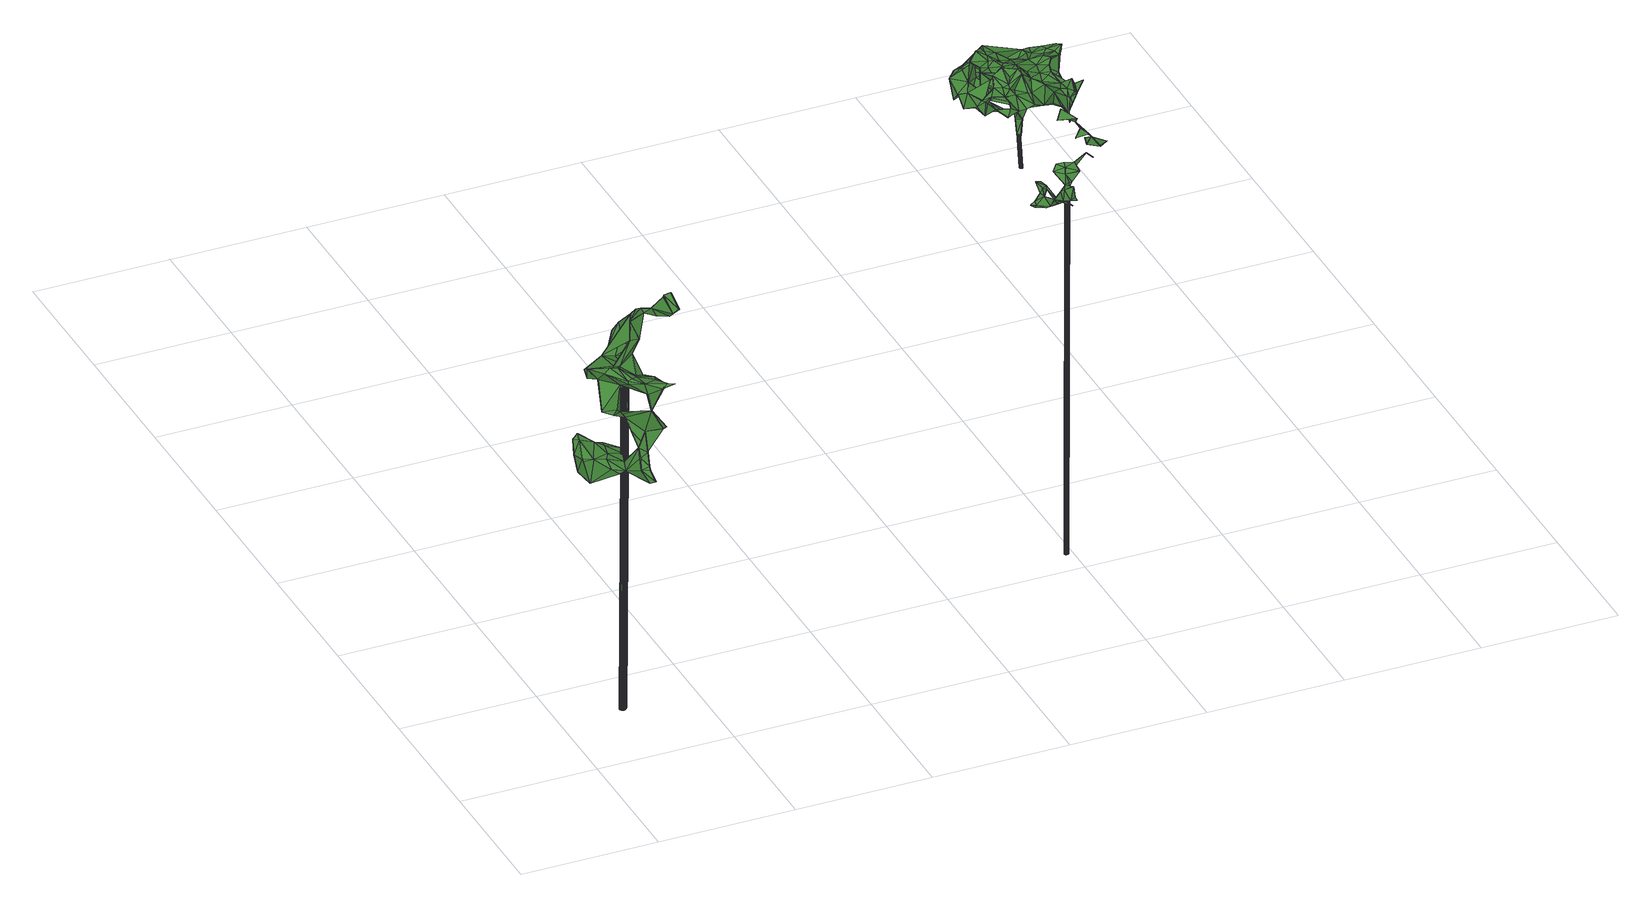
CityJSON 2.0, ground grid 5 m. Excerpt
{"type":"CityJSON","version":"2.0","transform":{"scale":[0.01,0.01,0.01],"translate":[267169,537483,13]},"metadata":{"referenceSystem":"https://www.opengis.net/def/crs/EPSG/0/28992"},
"CityObjects":{
"tree1":{"type":"SolitaryVegetationObject","attributes":{"gtid":574,"crown_width_m":3.48,"crown_median_z":26.75,"crown_r50_m":0.24,"crown_porosity":0.938,"trunk_H_m":13.19,"trunk_DBH_m":0.24,"trunk_radius_m":0.12,"trunk_base_height_m":13.56,"original_gtid":"657"},"geometry":[{"type":"Solid","lod":"3","boundaries":[[[[0,1,2]],[[3,4,5]],[[6,7,8]],[[9,10,3]],[[11,12,13]],[[14,15,16]],[[17,18,19]],[[20,21,22]],[[23,6,24]],[[18,25,26]],[[27,28,22]],[[3,5,9]],[[29,30,31]],[[32,1,33]],[[34,1,0]],[[33,1,34]],[[35,4,3]],[[36,37,38]],[[39,38,37]],[[40,41,42]],[[43,44,45]],[[46,47,48]],[[49,50,41]],[[24,51,52]],[[53,51,24]],[[54,55,56]],[[57,6,23]],[[40,58,59]],[[59,60,40]],[[61,24,6]],[[62,63,35]],[[64,65,66]],[[67,68,69]],[[7,61,8]],[[61,6,8]],[[70,71,72]],[[41,71,70]],[[52,57,23]],[[73,74,75]],[[67,76,68]],[[67,77,78]],[[79,80,81]],[[52,82,57]],[[83,19,26]],[[23,24,52]],[[84,85,44]],[[84,44,43]],[[86,87,27]],[[88,5,55]],[[89,42,41]],[[14,16,90]],[[35,63,13]],[[83,26,25]],[[83,25,20]],[[42,89,91]],[[61,7,78]],[[21,27,68]],[[92,93,94]],[[95,94,93]],[[18,65,64]],[[96,97,98]],[[40,99,32]],[[78,76,67]],[[100,92,101]],[[78,81,76]],[[33,34,59]],[[102,74,73]],[[39,103,102]],[[17,65,18]],[[104,105,95]],[[106,36,107]],[[108,44,85]],[[94,109,47]],[[50,110,41]],[[22,21,81]],[[103,111,112]],[[78,53,61]],[[77,53,78]],[[97,113,114]],[[115,113,54]],[[51,82,52]],[[0,116,34]],[[61,53,24]],[[117,87,86]],[[76,81,21]],[[47,46,118]],[[28,119,22]],[[20,22,119]],[[102,120,74]],[[26,19,18]],[[98,97,114]],[[98,114,56]],[[98,56,121]],[[96,62,90]],[[7,6,79]],[[78,7,79]],[[122,123,54]],[[105,104,124]],[[124,104,15]],[[101,92,94]],[[98,121,125]],[[126,127,128]],[[126,89,127]],[[124,129,105]],[[130,36,106]],[[107,112,99]],[[131,20,119]],[[114,132,133]],[[13,63,11]],[[63,98,11]],[[89,9,127]],[[92,100,134]],[[94,47,118]],[[48,135,46]],[[134,30,29]],[[27,80,86]],[[111,103,39]],[[108,45,44]],[[59,116,60]],[[34,116,59]],[[46,88,118]],[[134,93,92]],[[62,96,63]],[[136,54,123]],[[54,56,114]],[[135,2,1]],[[101,136,66]],[[1,137,46]],[[72,60,116]],[[72,129,124]],[[135,48,129]],[[129,48,138]],[[90,62,139]],[[90,139,14]],[[37,85,84]],[[84,43,37]],[[140,42,91]],[[106,42,140]],[[40,42,99]],[[106,99,42]],[[63,96,98]],[[75,107,38]],[[75,38,73]],[[132,114,100]],[[141,142,143]],[[126,143,142]],[[126,142,141]],[[95,93,144]],[[121,12,11]],[[56,12,121]],[[15,104,95]],[[15,95,16]],[[81,80,22]],[[56,55,12]],[[4,12,55]],[[145,146,117]],[[28,27,147]],[[79,86,80]],[[146,87,117]],[[69,87,146]],[[31,118,148]],[[31,94,118]],[[28,147,136]],[[136,147,66]],[[94,115,101]],[[72,41,40]],[[72,40,60]],[[46,135,1]],[[149,113,97]],[[99,106,107]],[[72,116,129]],[[149,97,31]],[[140,130,106]],[[111,130,91]],[[13,4,35]],[[136,101,54]],[[128,9,137]],[[127,9,128]],[[108,85,150]],[[133,122,151]],[[54,151,122]],[[124,15,70]],[[124,70,72]],[[152,5,88]],[[9,5,152]],[[39,130,111]],[[17,119,28]],[[131,119,17]],[[141,99,112]],[[59,58,33]],[[35,139,62]],[[35,153,139]],[[9,89,10]],[[153,3,10]],[[101,66,100]],[[66,132,100]],[[91,130,140]],[[73,38,39]],[[70,154,10]],[[70,10,41]],[[36,38,107]],[[102,73,39]],[[95,105,109]],[[95,109,94]],[[4,13,12]],[[96,155,97]],[[90,155,96]],[[16,155,90]],[[121,11,125]],[[98,125,11]],[[117,86,79]],[[117,79,145]],[[6,145,79]],[[37,36,130]],[[141,143,32]],[[49,41,72]],[[74,120,75]],[[116,0,156]],[[116,156,129]],[[77,67,53]],[[78,79,81]],[[51,53,67]],[[93,29,144]],[[93,134,29]],[[37,130,150]],[[37,150,85]],[[33,58,32]],[[32,58,40]],[[97,155,31]],[[129,138,105]],[[82,157,57]],[[88,148,118]],[[17,19,131]],[[16,31,155]],[[144,29,31]],[[144,31,95]],[[95,31,16]],[[141,112,126]],[[120,112,107]],[[103,112,120]],[[115,54,101]],[[55,148,88]],[[15,154,70]],[[115,30,134]],[[134,100,115]],[[115,94,31]],[[31,30,115]],[[135,129,156]],[[149,158,148]],[[35,3,153]],[[54,113,149]],[[133,151,114]],[[55,149,148]],[[14,154,15]],[[156,0,2]],[[54,149,55]],[[139,154,14]],[[159,132,66]],[[159,28,136]],[[150,160,108]],[[45,160,43]],[[17,28,159]],[[159,66,65]],[[147,27,66]],[[21,66,27]],[[20,18,21]],[[20,25,18]],[[69,27,87]],[[68,27,69]],[[146,157,69]],[[27,22,80]],[[66,21,64]],[[76,21,68]],[[108,160,45]],[[159,161,132]],[[159,136,161]],[[64,21,18]],[[19,83,131]],[[132,161,133]],[[131,83,20]],[[39,37,160]],[[43,160,37]],[[49,162,50]],[[72,162,49]],[[55,5,4]],[[75,120,107]],[[103,120,102]],[[91,89,126]],[[159,65,17]],[[99,141,32]],[[128,137,143]],[[1,143,137]],[[32,143,1]],[[126,128,143]],[[69,157,67]],[[91,112,111]],[[91,126,112]],[[51,157,82]],[[152,88,46]],[[114,151,54]],[[152,46,9]],[[137,9,46]],[[100,113,115]],[[100,114,113]],[[67,157,51]],[[31,148,158]],[[31,158,149]],[[72,71,162]],[[47,109,138]],[[47,138,48]],[[105,138,109]],[[133,161,122]],[[122,161,123]],[[6,157,145]],[[57,157,6]],[[136,123,161]],[[39,160,130]],[[150,130,160]],[[89,41,10]],[[139,153,10]],[[139,10,154]],[[146,145,157]],[[41,110,71]],[[71,110,162]],[[162,110,50]],[[156,2,135]],[[163,164,165]],[[163,165,166]],[[166,165,167]],[[166,167,168]],[[165,164,169]],[[165,169,167]],[[167,169,170]],[[167,170,168]],[[169,164,171]],[[169,171,170]],[[170,171,172]],[[170,172,168]],[[171,164,173]],[[171,173,172]],[[172,173,174]],[[172,174,168]],[[173,164,175]],[[173,175,174]],[[174,175,176]],[[174,176,168]],[[175,164,177]],[[175,177,176]],[[176,177,178]],[[176,178,168]],[[177,164,179]],[[177,179,178]],[[178,179,180]],[[178,180,168]],[[179,164,181]],[[179,181,180]],[[180,181,182]],[[180,182,168]],[[181,164,183]],[[181,183,182]],[[182,183,184]],[[182,184,168]],[[183,164,185]],[[183,185,184]],[[184,185,186]],[[184,186,168]],[[185,164,187]],[[185,187,186]],[[186,187,188]],[[186,188,168]],[[187,164,189]],[[187,189,188]],[[188,189,190]],[[188,190,168]],[[189,164,191]],[[189,191,190]],[[190,191,192]],[[190,192,168]],[[191,164,193]],[[191,193,192]],[[192,193,194]],[[192,194,168]],[[193,164,195]],[[193,195,194]],[[194,195,196]],[[194,196,168]],[[195,164,197]],[[195,197,196]],[[196,197,198]],[[196,198,168]],[[197,164,199]],[[197,199,198]],[[198,199,200]],[[198,200,168]],[[199,164,201]],[[199,201,200]],[[200,201,202]],[[200,202,168]],[[201,164,203]],[[201,203,202]],[[202,203,204]],[[202,204,168]],[[203,164,205]],[[203,205,204]],[[204,205,206]],[[204,206,168]],[[205,164,207]],[[205,207,206]],[[206,207,208]],[[206,208,168]],[[207,164,209]],[[207,209,208]],[[208,209,210]],[[208,210,168]],[[209,164,211]],[[209,211,210]],[[210,211,212]],[[210,212,168]],[[211,164,163]],[[211,163,212]],[[212,163,166]],[[212,166,168]]]]}]},
"tree2":{"type":"SolitaryVegetationObject","attributes":{"gtid":570,"crown_width_m":2.22,"crown_median_z":28.7,"crown_r50_m":0.15,"crown_porosity":0.962,"trunk_H_m":15.22,"trunk_DBH_m":0.162,"trunk_radius_m":0.0808,"trunk_base_height_m":13.48,"original_gtid":"653"},"geometry":[{"type":"MultiSurface","lod":"3","boundaries":[[[213,214,215]],[[216,217,218]],[[219,220,221]],[[222,223,224]],[[225,226,227]],[[213,228,214]],[[229,230,231]],[[232,233,234]],[[235,224,223]],[[236,237,232]],[[215,238,213]],[[239,240,241]],[[241,240,242]],[[231,225,236]],[[215,243,244]],[[245,246,218]],[[247,248,217]],[[229,249,230]],[[250,251,252]],[[215,214,243]],[[243,249,244]],[[219,253,254]],[[235,254,253]],[[255,256,257]],[[258,259,260]],[[261,262,263]],[[229,231,225]],[[264,265,220]],[[222,235,223]],[[266,267,268]],[[259,258,269]],[[231,270,225]],[[222,271,235]],[[272,273,256]],[[270,274,275]],[[274,276,275]],[[277,256,273]],[[277,273,278]],[[269,258,279]],[[265,280,281]],[[213,282,283]],[[238,282,213]],[[284,285,286]],[[258,287,279]],[[237,286,288]],[[282,244,283]],[[276,289,290]],[[275,276,290]],[[278,220,219]],[[266,291,267]],[[265,292,280]],[[288,225,293]],[[282,238,244]],[[219,254,294]],[[254,221,294]],[[216,241,242]],[[215,244,238]],[[293,234,295]],[[273,251,250]],[[252,251,272]],[[249,243,230]],[[214,230,243]],[[245,216,296]],[[248,262,217]],[[297,235,253]],[[278,264,220]],[[291,266,298]],[[299,300,298]],[[300,301,298]],[[302,303,281]],[[304,305,248]],[[297,224,235]],[[249,274,306]],[[232,234,293]],[[307,266,268]],[[221,220,277]],[[231,236,232]],[[268,259,269]],[[277,278,294]],[[308,292,269]],[[250,264,273]],[[309,297,310]],[[297,253,310]],[[273,272,251]],[[261,263,311]],[[261,311,312]],[[304,248,247]],[[278,219,294]],[[309,224,297]],[[217,216,245]],[[289,275,290]],[[254,263,313]],[[235,271,254]],[[277,294,221]],[[311,263,271]],[[279,303,269]],[[314,220,265]],[[281,314,265]],[[214,228,306]],[[224,309,222]],[[310,222,309]],[[247,312,304]],[[306,230,214]],[[237,233,232]],[[262,248,304]],[[237,234,233]],[[296,246,245]],[[291,298,307]],[[269,302,268]],[[255,315,256]],[[252,272,315]],[[256,315,272]],[[301,307,298]],[[316,220,315]],[[316,277,220]],[[240,239,317]],[[226,225,318]],[[240,317,310]],[[226,284,227]],[[313,263,304]],[[304,263,262]],[[288,293,295]],[[311,271,222]],[[280,302,281]],[[268,302,280]],[[307,268,280]],[[315,220,252]],[[256,316,257]],[[277,316,256]],[[274,229,276]],[[257,316,255]],[[255,316,315]],[[252,264,250]],[[271,263,254]],[[303,279,264]],[[287,264,279]],[[303,314,281]],[[234,237,295]],[[288,295,237]],[[302,269,303]],[[311,222,310]],[[260,259,267]],[[268,267,259]],[[308,307,280]],[[308,267,307]],[[267,308,260]],[[292,308,280]],[[236,225,237]],[[219,312,246]],[[292,264,287]],[[313,221,254]],[[265,264,292]],[[283,228,213]],[[306,228,283]],[[232,293,225]],[[232,225,231]],[[253,296,310]],[[319,310,296]],[[239,216,218]],[[239,241,216]],[[218,317,239]],[[284,225,227]],[[310,319,240]],[[240,319,242]],[[303,264,314]],[[242,319,216]],[[218,310,317]],[[216,319,296]],[[273,264,278]],[[267,291,307]],[[283,249,306]],[[220,264,252]],[[220,314,264]],[[287,258,269]],[[287,269,292]],[[260,269,258]],[[308,269,260]],[[289,229,270]],[[225,270,229]],[[299,298,266]],[[285,284,226]],[[270,275,289]],[[225,286,237]],[[284,286,225]],[[249,229,274]],[[230,306,274]],[[262,261,217]],[[311,310,218]],[[217,261,218]],[[245,218,261]],[[288,286,225]],[[318,225,286]],[[217,312,247]],[[245,312,217]],[[219,221,312]],[[313,304,312]],[[313,312,221]],[[299,301,300]],[[245,261,312]],[[218,246,311]],[[219,246,253]],[[307,301,266]],[[266,301,299]],[[253,246,296]],[[311,246,312]],[[229,289,276]],[[231,274,270]],[[230,274,231]],[[283,244,249]],[[229,276,225]],[[226,286,285]],[[318,286,226]],[[320,321,322]],[[320,322,323]],[[323,322,324]],[[323,324,325]],[[322,321,326]],[[322,326,324]],[[324,326,327]],[[324,327,325]],[[326,321,328]],[[326,328,327]],[[327,328,329]],[[327,329,325]],[[328,321,330]],[[328,330,329]],[[329,330,331]],[[329,331,325]],[[330,321,332]],[[330,332,331]],[[331,332,333]],[[331,333,325]],[[332,321,334]],[[332,334,333]],[[333,334,335]],[[333,335,325]],[[334,321,336]],[[334,336,335]],[[335,336,337]],[[335,337,325]],[[336,321,338]],[[336,338,337]],[[337,338,339]],[[337,339,325]],[[338,321,340]],[[338,340,339]],[[339,340,341]],[[339,341,325]],[[340,321,342]],[[340,342,341]],[[341,342,343]],[[341,343,325]],[[342,321,344]],[[342,344,343]],[[343,344,345]],[[343,345,325]],[[344,321,346]],[[344,346,345]],[[345,346,347]],[[345,347,325]],[[346,321,348]],[[346,348,347]],[[347,348,349]],[[347,349,325]],[[348,321,350]],[[348,350,349]],[[349,350,351]],[[349,351,325]],[[350,321,352]],[[350,352,351]],[[351,352,353]],[[351,353,325]],[[352,321,354]],[[352,354,353]],[[353,354,355]],[[353,355,325]],[[354,321,356]],[[354,356,355]],[[355,356,357]],[[355,357,325]],[[356,321,358]],[[356,358,357]],[[357,358,359]],[[357,359,325]],[[358,321,360]],[[358,360,359]],[[359,360,361]],[[359,361,325]],[[360,321,362]],[[360,362,361]],[[361,362,363]],[[361,363,325]],[[362,321,364]],[[362,364,363]],[[363,364,365]],[[363,365,325]],[[364,321,366]],[[364,366,365]],[[365,366,367]],[[365,367,325]],[[366,321,368]],[[366,368,367]],[[367,368,369]],[[367,369,325]],[[368,321,320]],[[368,320,369]],[[369,320,323]],[[369,323,325]]]}]},
"tree3":{"type":"SolitaryVegetationObject","attributes":{"gtid":510,"crown_width_m":4.04,"crown_median_z":16.96,"crown_r50_m":0.192,"crown_porosity":0.934,"trunk_H_m":3.49,"trunk_DBH_m":0.112,"trunk_radius_m":0.0558,"trunk_base_height_m":13.47,"original_gtid":"580"},"geometry":[{"type":"Solid","lod":"3","boundaries":[[[[370,371,372]],[[373,374,375]],[[376,377,378]],[[379,380,381]],[[382,380,379]],[[383,384,385]],[[386,387,388]],[[389,388,387]],[[390,391,392]],[[393,394,395]],[[396,397,398]],[[396,398,370]],[[399,400,401]],[[402,375,403]],[[385,404,405]],[[406,407,408]],[[409,410,403]],[[411,412,413]],[[372,414,415]],[[372,415,416]],[[417,406,418]],[[419,391,390]],[[405,417,418]],[[420,421,422]],[[423,424,425]],[[426,427,394]],[[426,394,428]],[[405,418,383]],[[405,383,385]],[[402,403,410]],[[372,416,370]],[[381,429,430]],[[431,432,433]],[[434,435,436]],[[437,438,439]],[[440,438,437]],[[424,441,425]],[[442,443,444]],[[445,446,447]],[[448,449,409]],[[450,451,452]],[[453,397,454]],[[455,456,457]],[[458,457,456]],[[392,459,390]],[[460,429,461]],[[462,463,464]],[[465,464,463]],[[403,374,417]],[[466,442,467]],[[468,469,470]],[[470,414,468]],[[380,471,472]],[[473,474,475]],[[419,476,435]],[[477,478,479]],[[480,481,412]],[[482,483,484]],[[482,485,483]],[[486,487,453]],[[488,489,486]],[[490,463,491]],[[492,493,494]],[[460,477,429]],[[454,488,486]],[[454,486,453]],[[495,489,477]],[[495,477,460]],[[496,451,497]],[[380,498,396]],[[499,500,501]],[[405,448,417]],[[428,394,393]],[[502,474,503]],[[504,505,506]],[[507,508,416]],[[455,389,456]],[[446,509,510]],[[511,510,509]],[[373,402,512]],[[513,514,515]],[[488,454,516]],[[517,518,519]],[[383,418,406]],[[445,520,446]],[[373,375,402]],[[521,522,523]],[[521,523,440]],[[524,427,525]],[[526,527,528]],[[506,493,529]],[[448,409,403]],[[417,448,403]],[[446,501,509]],[[406,408,383]],[[468,530,531]],[[532,530,468]],[[533,503,534]],[[408,534,503]],[[535,536,537]],[[538,434,535]],[[536,535,434]],[[494,539,386]],[[391,419,435]],[[414,540,468]],[[514,540,414]],[[541,465,490]],[[541,490,542]],[[543,425,544]],[[543,544,545]],[[546,547,531]],[[533,548,376]],[[382,549,550]],[[384,474,551]],[[552,426,553]],[[552,553,554]],[[537,555,556]],[[486,555,537]],[[506,505,376]],[[557,471,549]],[[557,549,558]],[[542,490,491]],[[559,560,561]],[[396,454,397]],[[562,487,486]],[[562,486,537]],[[563,422,564]],[[565,494,493]],[[503,378,566]],[[499,501,443]],[[567,468,540]],[[393,395,568]],[[469,413,412]],[[411,413,569]],[[437,518,517]],[[462,570,571]],[[491,571,570]],[[421,572,422]],[[564,422,572]],[[572,560,573]],[[574,484,483]],[[513,547,514]],[[498,380,382]],[[556,495,551]],[[566,575,576]],[[507,577,524]],[[395,524,577]],[[543,450,425]],[[451,423,452]],[[378,520,538]],[[381,430,379]],[[520,377,578]],[[451,579,580]],[[496,579,451]],[[391,435,538]],[[426,428,553]],[[425,450,423]],[[483,567,581]],[[558,549,412]],[[459,476,390]],[[390,476,419]],[[582,551,495]],[[441,583,584]],[[420,585,586]],[[371,398,587]],[[397,587,398]],[[504,529,492]],[[492,529,493]],[[510,431,447]],[[510,447,446]],[[588,589,590]],[[404,429,542]],[[477,379,430]],[[377,376,505]],[[500,591,501]],[[429,400,542]],[[592,482,593]],[[482,507,593]],[[512,402,410]],[[498,516,454]],[[400,541,542]],[[415,593,416]],[[592,593,415]],[[405,449,448]],[[594,542,491]],[[594,404,542]],[[595,392,520]],[[499,546,532]],[[565,441,494]],[[565,493,596]],[[597,384,582]],[[598,526,591]],[[559,599,573]],[[492,494,504]],[[396,498,454]],[[503,566,502]],[[378,377,520]],[[424,494,441]],[[520,578,442]],[[378,503,533]],[[600,586,601]],[[420,422,563]],[[559,573,560]],[[537,556,535]],[[450,457,423]],[[602,603,466]],[[604,523,522]],[[440,523,604]],[[605,446,520]],[[378,533,376]],[[534,408,407]],[[606,382,607]],[[514,414,515]],[[515,414,372]],[[556,608,535]],[[535,608,576]],[[524,508,507]],[[609,597,582]],[[573,599,564]],[[519,546,499]],[[600,610,548]],[[513,515,611]],[[609,461,597]],[[457,450,452]],[[382,588,549]],[[505,504,612]],[[613,586,600]],[[517,440,437]],[[461,429,614]],[[581,567,439]],[[565,583,441]],[[412,615,480]],[[382,379,616]],[[535,576,575]],[[482,568,577]],[[482,577,507]],[[598,527,526]],[[560,512,561]],[[572,512,560]],[[617,618,562]],[[564,572,573]],[[601,619,565]],[[449,620,570]],[[435,434,538]],[[500,532,621]],[[622,465,541]],[[622,541,399]],[[554,623,564]],[[485,624,621]],[[554,553,625]],[[554,625,626]],[[564,623,563]],[[588,590,411]],[[494,386,612]],[[512,572,421]],[[476,627,435]],[[436,435,627]],[[392,627,459]],[[484,574,628]],[[546,518,547]],[[617,562,537]],[[617,537,536]],[[629,371,587]],[[630,570,620]],[[531,530,546]],[[515,372,629]],[[371,629,372]],[[611,515,629]],[[453,587,397]],[[453,487,587]],[[538,520,392]],[[391,538,392]],[[556,555,495]],[[613,548,512]],[[388,389,455]],[[469,531,413]],[[470,508,592]],[[403,375,374]],[[399,472,471]],[[596,610,601]],[[552,599,462]],[[602,631,632]],[[378,538,566]],[[483,632,574]],[[595,521,392]],[[416,593,507]],[[429,381,401]],[[399,401,381]],[[445,447,431]],[[559,633,570]],[[461,609,460]],[[519,518,546]],[[503,634,408]],[[473,634,503]],[[433,635,636]],[[569,607,396]],[[517,519,436]],[[467,442,637]],[[477,479,379]],[[484,568,482]],[[566,538,575]],[[606,638,636]],[[413,636,638]],[[602,497,631]],[[600,601,610]],[[506,610,596]],[[493,506,596]],[[497,639,628]],[[497,628,631]],[[497,545,639]],[[574,631,628]],[[387,386,539]],[[611,640,513]],[[624,527,598]],[[404,641,429]],[[413,607,569]],[[459,627,476]],[[464,465,642]],[[613,512,421]],[[480,615,511]],[[570,599,559]],[[376,643,506]],[[431,636,618]],[[457,452,455]],[[452,388,455]],[[458,423,457]],[[387,423,458]],[[387,452,423]],[[456,389,458]],[[524,644,508]],[[558,644,524]],[[412,644,558]],[[389,387,458]],[[470,469,508]],[[487,640,587]],[[520,434,595]],[[411,549,588]],[[569,549,411]],[[412,549,569]],[[482,592,485]],[[393,645,639]],[[616,589,588]],[[565,619,583]],[[563,583,619]],[[506,643,610]],[[548,610,643]],[[407,646,533]],[[600,548,613]],[[519,499,595]],[[461,614,597]],[[442,444,605]],[[564,599,554]],[[557,558,642]],[[474,608,556]],[[569,396,370]],[[432,647,648]],[[429,477,430]],[[552,462,426]],[[442,466,603]],[[531,547,513]],[[416,508,469]],[[623,554,626]],[[598,591,649]],[[522,650,604]],[[602,604,650]],[[602,650,522]],[[614,429,641]],[[592,651,485]],[[652,585,653]],[[485,651,624]],[[548,643,376]],[[520,445,434]],[[491,463,571]],[[443,522,521]],[[565,596,601]],[[393,639,553]],[[528,481,480]],[[401,400,429]],[[480,526,528]],[[654,589,511]],[[479,478,516]],[[631,574,632]],[[655,616,379]],[[384,551,582]],[[522,442,603]],[[500,621,624]],[[532,546,530]],[[621,532,468]],[[500,499,532]],[[405,404,449]],[[431,510,432]],[[462,571,463]],[[404,620,449]],[[471,622,399]],[[557,622,471]],[[621,567,483]],[[621,483,485]],[[550,396,382]],[[380,396,550]],[[468,567,621]],[[427,524,395]],[[490,465,463]],[[656,642,558]],[[445,431,657]],[[592,508,651]],[[481,651,508]],[[380,550,471]],[[412,370,469]],[[416,469,370]],[[370,412,569]],[[468,531,469]],[[554,599,552]],[[462,599,570]],[[450,543,451]],[[474,658,576]],[[636,431,433]],[[466,496,602]],[[466,659,496]],[[660,659,466]],[[470,592,415]],[[415,414,470]],[[544,425,584]],[[441,584,425]],[[566,576,658]],[[436,519,595]],[[436,595,434]],[[427,426,661]],[[427,661,464]],[[379,662,655]],[[647,432,662]],[[655,662,432]],[[479,516,662]],[[479,662,379]],[[516,498,662]],[[601,586,585]],[[614,641,385]],[[559,561,663]],[[437,439,540]],[[625,553,545]],[[656,558,525]],[[524,525,558]],[[582,495,609]],[[526,501,591]],[[460,609,495]],[[514,547,437]],[[518,437,547]],[[535,575,538]],[[604,581,439]],[[604,602,581]],[[406,374,407]],[[417,374,406]],[[480,511,509]],[[526,480,509]],[[526,509,501]],[[512,663,561]],[[543,545,451]],[[497,451,545]],[[556,551,474]],[[522,603,602]],[[545,553,639]],[[393,553,428]],[[381,472,399]],[[381,380,472]],[[663,409,633]],[[663,633,559]],[[655,432,511]],[[510,511,432]],[[385,597,614]],[[580,579,539]],[[605,444,501]],[[501,444,443]],[[645,393,664]],[[645,664,484]],[[385,641,404]],[[407,374,646]],[[597,385,384]],[[504,506,529]],[[566,658,502]],[[491,630,594]],[[630,491,570]],[[594,630,404]],[[409,663,410]],[[637,442,578]],[[637,578,377]],[[483,581,632]],[[581,602,632]],[[404,630,620]],[[522,443,442]],[[501,446,605]],[[605,520,442]],[[602,496,497]],[[508,644,481]],[[503,474,473]],[[481,644,412]],[[443,595,499]],[[387,539,452]],[[467,660,466]],[[383,408,475]],[[618,617,657]],[[618,657,431]],[[478,477,665]],[[489,665,477]],[[516,665,488]],[[478,665,516]],[[386,660,467]],[[388,660,386]],[[423,451,580]],[[382,616,588]],[[517,521,440]],[[517,436,521]],[[580,494,423]],[[423,494,424]],[[563,601,666]],[[474,576,608]],[[649,591,624]],[[500,624,591]],[[495,667,489]],[[486,489,667]],[[563,619,601]],[[598,649,624]],[[370,398,371]],[[400,399,541]],[[410,663,512]],[[439,567,540]],[[667,495,555]],[[667,555,486]],[[606,662,498]],[[606,498,382]],[[662,606,668]],[[449,633,409]],[[570,633,449]],[[662,648,647]],[[513,413,531]],[[636,413,513]],[[638,606,607]],[[638,607,413]],[[549,471,550]],[[651,527,624]],[[651,481,527]],[[528,527,481]],[[445,657,434]],[[536,657,617]],[[434,657,536]],[[494,612,504]],[[467,612,386]],[[601,585,652]],[[373,646,374]],[[514,437,540]],[[502,658,474]],[[433,432,635]],[[432,648,635]],[[636,635,606]],[[562,640,487]],[[513,640,562]],[[421,420,586]],[[421,586,613]],[[443,521,595]],[[392,521,627]],[[627,521,436]],[[579,659,452]],[[496,659,579]],[[580,539,494]],[[388,659,660]],[[452,659,388]],[[579,452,539]],[[606,635,668]],[[662,668,635]],[[662,635,648]],[[384,475,474]],[[408,634,475]],[[562,636,513]],[[396,607,382]],[[628,639,645]],[[628,645,484]],[[562,618,636]],[[534,407,669]],[[533,669,407]],[[534,669,533]],[[505,467,637]],[[505,637,377]],[[512,646,373]],[[548,646,512]],[[533,646,548]],[[544,584,545]],[[625,545,584]],[[625,584,626]],[[626,584,623]],[[623,584,563]],[[583,563,584]],[[563,670,420]],[[563,666,670]],[[601,670,666]],[[652,670,601]],[[420,670,585]],[[585,670,653]],[[652,653,670]],[[629,640,611]],[[587,640,629]],[[656,525,464]],[[656,464,642]],[[464,525,427]],[[384,383,475]],[[426,462,661]],[[464,661,462]],[[642,465,622]],[[642,622,557]],[[484,664,568]],[[393,568,664]],[[568,395,577]],[[439,438,604]],[[654,511,615]],[[616,655,589]],[[604,438,440]],[[511,589,655]],[[505,612,467]],[[395,671,427]],[[394,427,671]],[[394,671,395]],[[489,488,665]],[[412,672,615]],[[411,672,412]],[[654,672,411]],[[654,615,672]],[[473,475,634]],[[654,590,589]],[[411,590,654]],[[673,674,675]],[[673,675,676]],[[676,675,677]],[[676,677,678]],[[675,674,679]],[[675,679,677]],[[677,679,680]],[[677,680,678]],[[679,674,681]],[[679,681,680]],[[680,681,682]],[[680,682,678]],[[681,674,683]],[[681,683,682]],[[682,683,684]],[[682,684,678]],[[683,674,685]],[[683,685,684]],[[684,685,686]],[[684,686,678]],[[685,674,687]],[[685,687,686]],[[686,687,688]],[[686,688,678]],[[687,674,689]],[[687,689,688]],[[688,689,690]],[[688,690,678]],[[689,674,691]],[[689,691,690]],[[690,691,692]],[[690,692,678]],[[691,674,693]],[[691,693,692]],[[692,693,694]],[[692,694,678]],[[693,674,695]],[[693,695,694]],[[694,695,696]],[[694,696,678]],[[695,674,697]],[[695,697,696]],[[696,697,698]],[[696,698,678]],[[697,674,699]],[[697,699,698]],[[698,699,700]],[[698,700,678]],[[699,674,701]],[[699,701,700]],[[700,701,702]],[[700,702,678]],[[701,674,703]],[[701,703,702]],[[702,703,704]],[[702,704,678]],[[703,674,705]],[[703,705,704]],[[704,705,706]],[[704,706,678]],[[705,674,707]],[[705,707,706]],[[706,707,708]],[[706,708,678]],[[707,674,709]],[[707,709,708]],[[708,709,710]],[[708,710,678]],[[709,674,711]],[[709,711,710]],[[710,711,712]],[[710,712,678]],[[711,674,713]],[[711,713,712]],[[712,713,714]],[[712,714,678]],[[713,674,715]],[[713,715,714]],[[714,715,716]],[[714,716,678]],[[715,674,717]],[[715,717,716]],[[716,717,718]],[[716,718,678]],[[717,674,719]],[[717,719,718]],[[718,719,720]],[[718,720,678]],[[719,674,721]],[[719,721,720]],[[720,721,722]],[[720,722,678]],[[721,674,673]],[[721,673,722]],[[722,673,676]],[[722,676,678]]]]}]}
},
"vertices":[
[275,499,1368],[305,448,1397],[281,470,1375],[254,248,1387],[306,221,1386],[284,265,1374],[152,374,1029],[148,387,971],[148,388,972],[275,331,1420],[211,289,1410],[325,150,1395],[328,172,1379],[298,187,1395],[155,245,1444],[115,337,1397],[136,242,1427],[253,138,1093],[223,138,1085],[251,127,1086],[247,118,1040],[206,229,1035],[208,230,1034],[84,388,1101],[77,362,1057],[245,116,1041],[258,97,1054],[215,262,1051],[269,187,1117],[111,210,1303],[166,209,1296],[189,233,1376],[332,427,1505],[310,515,1430],[285,519,1402],[235,204,1412],[318,265,1628],[343,226,1687],[373,261,1596],[371,239,1595],[302,401,1532],[278,355,1457],[281,365,1525],[364,212,1705],[369,158,1670],[371,158,1669],[283,362,1331],[242,313,1326],[243,366,1335],[283,457,1393],[301,385,1418],[97,365,1108],[83,387,1101],[82,306,1069],[274,167,1291],[307,221,1384],[329,172,1377],[102,389,1118],[330,426,1504],[308,515,1431],[295,474,1418],[89,359,987],[211,187,1420],[246,159,1408],[232,170,1111],[234,169,1112],[238,195,1138],[111,275,1079],[151,265,1076],[169,293,1078],[205,325,1393],[237,322,1392],[209,431,1373],[420,292,1595],[415,313,1587],[414,312,1588],[160,244,1045],[84,296,1066],[102,286,981],[169,313,1040],[215,262,1049],[187,235,1026],[101,388,1119],[259,98,1054],[363,212,1706],[342,223,1695],[225,300,1058],[225,300,1060],[285,265,1372],[291,310,1487],[197,189,1413],[297,286,1601],[156,241,1272],[127,217,1296],[180,268,1279],[134,294,1376],[245,158,1407],[257,158,1364],[301,139,1385],[315,390,1552],[208,236,1241],[208,238,1241],[421,292,1593],[373,261,1594],[114,337,1396],[125,362,1344],[293,300,1614],[326,295,1604],[351,165,1651],[174,321,1374],[273,332,1420],[332,262,1594],[325,295,1602],[272,166,1292],[273,165,1291],[189,233,1270],[249,467,1379],[236,324,1064],[243,313,1328],[252,140,1091],[413,312,1586],[345,136,1396],[329,167,1212],[330,169,1212],[126,386,1364],[343,135,1397],[283,365,1524],[293,310,1485],[280,354,1457],[209,431,1371],[316,263,1627],[252,128,1084],[264,199,1193],[314,163,1212],[149,197,1286],[256,423,1360],[266,201,1193],[303,384,1418],[223,374,1350],[185,243,1438],[292,298,1613],[316,389,1550],[304,399,1531],[331,425,1505],[111,212,1302],[188,375,1068],[178,337,1081],[240,196,1138],[269,262,1372],[262,211,1387],[342,225,1687],[314,165,1213],[257,314,1387],[202,265,1415],[177,272,1416],[198,186,1402],[250,467,1377],[150,358,1090],[254,248,1385],[268,186,1119],[352,167,1651],[314,164,1211],[253,421,1365],[240,300,56],[228,300,56],[240,303,56],[247,297,1375],[246,300,1375],[234,297,1375],[238,306,56],[245,303,1375],[236,308,56],[243,305,1375],[234,310,56],[240,307,1375],[231,312,56],[238,308,1375],[228,312,56],[234,309,1375],[225,312,56],[231,308,1375],[222,310,56],[228,307,1375],[220,308,56],[226,305,1375],[218,306,56],[224,303,1375],[216,303,56],[223,300,1375],[216,300,56],[222,297,1375],[216,297,56],[223,294,1375],[218,294,56],[224,291,1375],[220,292,56],[226,288,1375],[222,290,56],[228,286,1375],[225,288,56],[231,285,1375],[228,288,56],[234,285,1375],[231,288,56],[238,285,1375],[234,290,56],[240,286,1375],[236,292,56],[243,288,1375],[238,294,56],[245,291,1375],[240,297,56],[246,294,1375],
[1953,618,1745],[2017,603,1744],[2017,603,1745],[1919,635,1488],[1951,603,1438],[1919,630,1477],[1906,535,1494],[1942,516,1524],[1906,535,1493],[1856,584,1447],[1839,580,1463],[1839,580,1464],[2090,649,1629],[2082,684,1607],[2082,683,1607],[1988,643,1735],[2053,653,1670],[2024,628,1716],[2065,609,1669],[2101,600,1620],[2103,601,1616],[2144,641,1603],[1857,571,1463],[2099,600,1620],[2103,601,1615],[1978,646,1768],[1904,662,1469],[1903,662,1469],[1911,659,1493],[1884,642,1509],[2018,603,1745],[1989,643,1735],[1919,630,1478],[1895,593,1475],[1958,561,1459],[1977,547,1445],[2023,629,1716],[1951,492,1559],[1946,472,1570],[1952,492,1559],[1894,593,1476],[1901,555,1457],[1958,467,1517],[1932,463,1525],[1957,467,1516],[1940,599,1588],[1965,592,1593],[1965,593,1592],[1950,603,1437],[1951,603,1436],[1929,564,1453],[1942,531,1545],[1977,551,1539],[2044,587,1614],[2002,591,1585],[2002,590,1585],[1963,577,1582],[2064,609,1669],[1887,563,1449],[1946,471,1569],[1922,490,1553],[2052,653,1670],[2030,642,1644],[2053,654,1670],[1919,489,1511],[1914,503,1543],[1923,585,1571],[2009,592,1570],[2004,551,1570],[1978,646,1767],[1988,644,1735],[2081,667,1591],[2081,667,1590],[2082,667,1591],[1924,585,1570],[2142,641,1603],[2030,642,1643],[2030,642,1642],[2044,588,1614],[1957,564,1566],[2143,642,1603],[1905,535,1494],[2143,641,1602],[1902,623,1489],[1856,584,1472],[2052,546,1617],[2051,546,1618],[2051,545,1617],[2051,546,1616],[2004,552,1571],[1957,563,1566],[1957,560,1459],[1977,546,1444],[2023,628,1716],[2044,587,1613],[2008,593,1570],[1856,585,1471],[1890,616,1478],[1894,593,1474],[1929,565,1454],[1929,563,1454],[1977,549,1539],[1954,474,1525],[1950,489,1510],[1904,662,1468],[2083,683,1607],[1884,640,1509],[1986,600,48],[1978,600,48],[1986,602,48],[1983,586,1570],[1983,589,1570],[1975,586,1570],[1985,604,48],[1982,591,1570],[1984,606,48],[1980,592,1570],[1982,607,48],[1979,594,1570],[1980,608,48],[1977,594,1570],[1978,608,48],[1975,594,1570],[1976,608,48],[1973,594,1570],[1974,607,48],[1971,593,1570],[1972,606,48],[1969,592,1570],[1971,604,48],[1968,590,1570],[1970,602,48],[1967,589,1570],[1970,600,48],[1967,586,1570],[1970,598,48],[1967,584,1570],[1971,596,48],[1968,582,1570],[1972,594,48],[1969,581,1570],[1974,593,48],[1971,579,1570],[1976,592,48],[1973,579,1570],[1978,592,48],[1975,578,1570],[1980,592,48],[1977,579,1570],[1982,593,48],[1979,580,1570],[1984,594,48],[1981,581,1570],[1985,596,48],[1982,582,1570],[1986,598,48],[1983,584,1570],
[2625,2865,398],[2609,2859,342],[2631,2799,379],[2993,2928,429],[2977,2964,431],[2991,2962,443],[2975,2863,345],[2915,2842,344],[2869,2884,326],[2744,2999,451],[2687,2954,453],[2724,2982,480],[2689,2953,452],[2904,3010,368],[2838,3017,399],[2874,3021,408],[2944,2724,351],[2920,2700,340],[2919,2700,339],[2911,2665,324],[2802,2824,206],[2804,2871,244],[2814,2837,264],[2776,2760,494],[2770,2781,502],[2724,2750,471],[2660,2940,388],[2624,2942,348],[2646,2916,363],[2700,2965,486],[2730,2964,476],[2725,2981,481],[2988,2908,471],[2990,2962,444],[2879,2993,431],[2911,3004,423],[2949,3003,397],[2940,2963,411],[2904,3008,368],[2946,2938,449],[2987,2908,472],[2710,2887,459],[2703,2855,435],[2680,2884,382],[2652,2779,350],[2651,2773,407],[2643,2788,405],[2948,2997,420],[2948,3004,398],[2795,2843,207],[2888,2818,443],[2914,2864,462],[2904,2821,461],[2912,2672,417],[2932,2677,434],[2907,2684,447],[2786,2804,484],[2726,2808,503],[2778,2776,508],[2740,3001,477],[2739,3001,476],[2809,2929,328],[2786,2964,412],[2793,2993,384],[2808,2897,284],[2802,2871,244],[2792,2833,293],[2726,2809,330],[2745,2797,336],[2723,2753,338],[2765,2807,324],[2944,2728,452],[2880,2783,340],[2815,2807,337],[2880,2783,342],[2815,2917,321],[2842,2868,368],[2864,2940,371],[2946,2984,433],[2901,2962,429],[2904,2675,422],[2879,2726,416],[2918,2700,341],[2619,2965,314],[2623,3009,372],[2909,2665,324],[2910,2664,325],[2906,2668,339],[2908,2668,339],[2801,2824,207],[2758,3075,385],[2798,3058,396],[2801,2867,464],[2770,2900,458],[2751,2866,468],[2740,2909,470],[2890,2762,343],[2933,2765,350],[2698,2797,352],[2660,2806,391],[2665,2790,389],[2663,2933,470],[2700,2966,485],[2829,2972,388],[2837,3010,321],[2838,3009,400],[2794,2842,208],[2727,3073,392],[2707,3055,388],[2707,3038,396],[2758,2839,449],[2721,2825,451],[2693,2711,452],[2735,2694,397],[2733,2715,447],[2714,2731,435],[2681,3000,347],[2639,2945,339],[2656,3047,373],[2695,3061,376],[2763,2920,458],[2811,2924,445],[3005,2771,404],[3004,2771,405],[2968,2737,384],[2758,3050,347],[2884,2745,361],[2837,2712,381],[2665,3000,401],[2788,2809,339],[2780,2784,372],[2817,2818,393],[2825,2956,325],[2866,2940,370],[2997,2771,390],[2983,2827,344],[2984,2827,345],[2681,2777,453],[2683,2777,452],[2827,2855,426],[2817,2926,406],[2784,2901,433],[2967,2887,446],[2678,2878,349],[2665,2833,328],[2648,2850,340],[2673,3021,396],[2761,2830,308],[2752,2830,316],[2761,2831,309],[2860,2864,324],[2793,2832,294],[2815,2805,337],[2788,2808,338],[2690,2806,481],[2708,2818,482],[2804,2812,448],[2744,2785,474],[2751,2820,465],[2996,2772,391],[2726,2809,332],[2702,2855,348],[2745,2797,338],[2968,2893,375],[2895,2935,396],[2784,2948,303],[2736,2932,302],[2725,2969,328],[2810,2897,282],[2943,2724,353],[2698,2797,350],[2733,2946,470],[2770,2965,462],[2887,2695,443],[2888,2696,444],[2842,2722,457],[2753,2831,316],[2702,2854,346],[2969,2892,376],[2682,2895,463],[2664,2933,469],[2787,3024,385],[2820,2820,458],[2815,2774,460],[2859,2801,452],[2709,3004,378],[2761,3001,360],[2682,2895,465],[2670,2852,471],[2907,2878,465],[2921,2842,477],[2915,2867,465],[2679,2942,354],[2896,2789,455],[2904,2821,463],[2976,2775,395],[2830,2925,312],[2723,2753,340],[2717,2723,468],[2679,2884,383],[2865,2904,446],[2812,2908,447],[2921,2841,477],[2920,2841,478],[2755,2673,411],[2817,2929,309],[2831,2992,308],[2707,2761,458],[2904,2825,353],[2909,2730,349],[2938,2744,405],[2770,2744,377],[2798,3046,386],[2929,2742,438],[2907,2734,440],[2869,2828,426],[2868,2860,418],[2625,2942,347],[2726,2921,463],[2763,2920,456],[2740,2909,468],[2802,2753,402],[2670,2766,425],[2669,2766,426],[2814,2978,420],[2793,2833,295],[2961,2801,375],[2822,3035,403],[2813,2774,459],[2875,2861,446],[2908,2874,362],[2945,2802,385],[2826,2721,377],[2867,2775,348],[2776,2772,363],[2904,2825,355],[2700,2966,381],[2662,2940,387],[2830,2992,309],[2798,3058,394],[2957,2847,367],[2650,2873,350],[2969,2761,378],[2906,2896,418],[2821,3035,405],[2760,2859,460],[2733,2946,468],[2736,2930,303],[2733,2945,345],[2956,2780,388],[2886,2968,429],[2739,2768,362],[2726,2921,465],[2895,2789,456],[2742,2744,448],[2849,2762,445],[2881,2781,451],[2812,2837,264],[2783,2670,424],[2610,2859,341],[2854,2967,417],[2783,2669,423],[2759,2702,395],[2930,2928,440],[2849,2967,401],[2761,3001,362],[2734,2940,356],[2925,2801,359],[2679,2942,356],[2795,2722,436],[2646,2916,362],[2865,3012,415],[2710,2887,461],[2976,2862,347],[2705,2834,460],[2784,2726,436],[2991,2928,428],[2767,3015,436],[2765,3022,376],[2784,2728,436],[2808,2777,370],[2707,2761,456],[2925,2801,361],[2858,2817,416],[2769,2900,456],[2779,2962,425],[2705,2834,462],[2784,2947,305],[2832,2992,309],[2908,2730,348],[2909,2730,347],[2762,2825,473],[2717,3014,389],[2959,2901,456],[2742,2743,449],[2695,3060,378],[2889,2763,410],[2710,3016,383],[2709,3003,379],[2933,2938,434],[2888,2765,409],[2743,2785,476],[2751,2866,466],[2831,2875,47],[2825,2875,47],[2830,2877,47],[2806,2869,397],[2805,2870,397],[2800,2869,396],[2830,2878,47],[2805,2871,397],[2829,2879,47],[2804,2873,397],[2828,2880,47],[2803,2873,397],[2826,2881,47],[2801,2874,397],[2825,2881,47],[2800,2874,396],[2823,2880,47],[2798,2874,396],[2822,2880,47],[2797,2873,396],[2821,2879,47],[2796,2872,396],[2820,2878,47],[2795,2871,396],[2820,2876,47],[2795,2870,396],[2820,2875,47],[2795,2869,396],[2820,2873,47],[2795,2867,396],[2820,2872,47],[2795,2866,396],[2821,2871,47],[2796,2865,396],[2822,2870,47],[2797,2864,396],[2824,2870,47],[2799,2863,396],[2825,2869,47],[2800,2863,396],[2827,2870,47],[2802,2863,396],[2828,2870,47],[2803,2864,396],[2829,2871,47],[2804,2865,397],[2830,2872,47],[2805,2866,397],[2830,2874,47],[2805,2867,397]
]}
